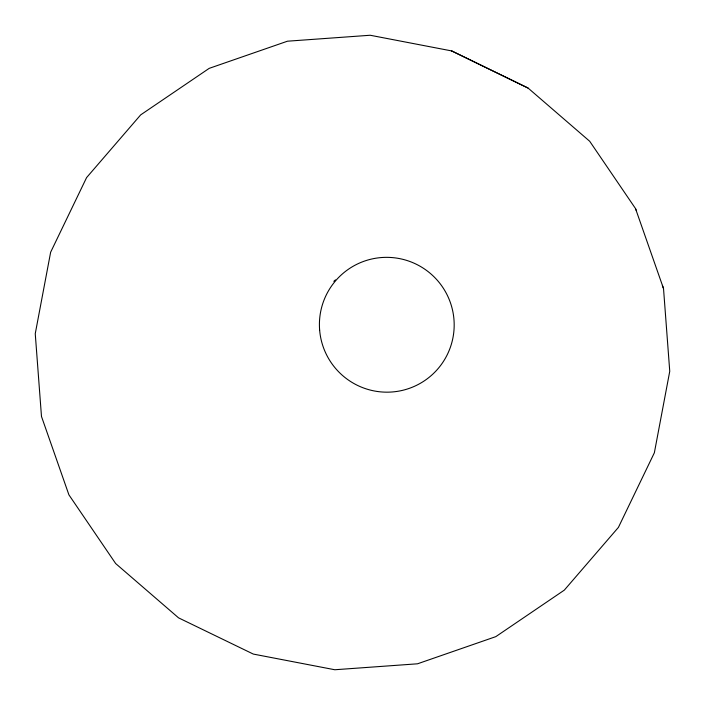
<?xml version="1.0" encoding="UTF-8"?>
<svg xmlns="http://www.w3.org/2000/svg" width="705" height="705" viewBox="0 0 705 705"><rect width="100%" height="100%" fill="white"/><g stroke="black" fill="none" stroke-linecap="round" stroke-linejoin="round"><path stroke-width="1.06" d="M451.693 50.927L370.187 35.25L287.473 41.198L209.191 68.359L140.674 114.88L86.592 177.598L50.637 252.231L35.25 333.703L41.48 416.452L68.914 494.848L115.664 563.542L178.559 617.853L253.306 654.073L334.813 669.75L417.527 663.802L495.809 636.641L564.326 590.12L618.408 527.402L654.363 452.769L669.75 371.297L663.52 288.548L635.505 208.557L589.706 141.273L528.098 88.072L451.693 50.927L528.098 88.072M635.505 208.557L636.086 210.152M662.374 285.349L663.52 288.548M333.809 281.348A67.486 67.301 49.2 0 1 335.492 279.92M319.638 330.09A67.486 67.301 49.2 0 0 425.141 380.295A67.486 67.301 49.2 0 0 415.606 263.899A67.486 67.301 49.2 0 0 319.638 330.09"/></g></svg>
